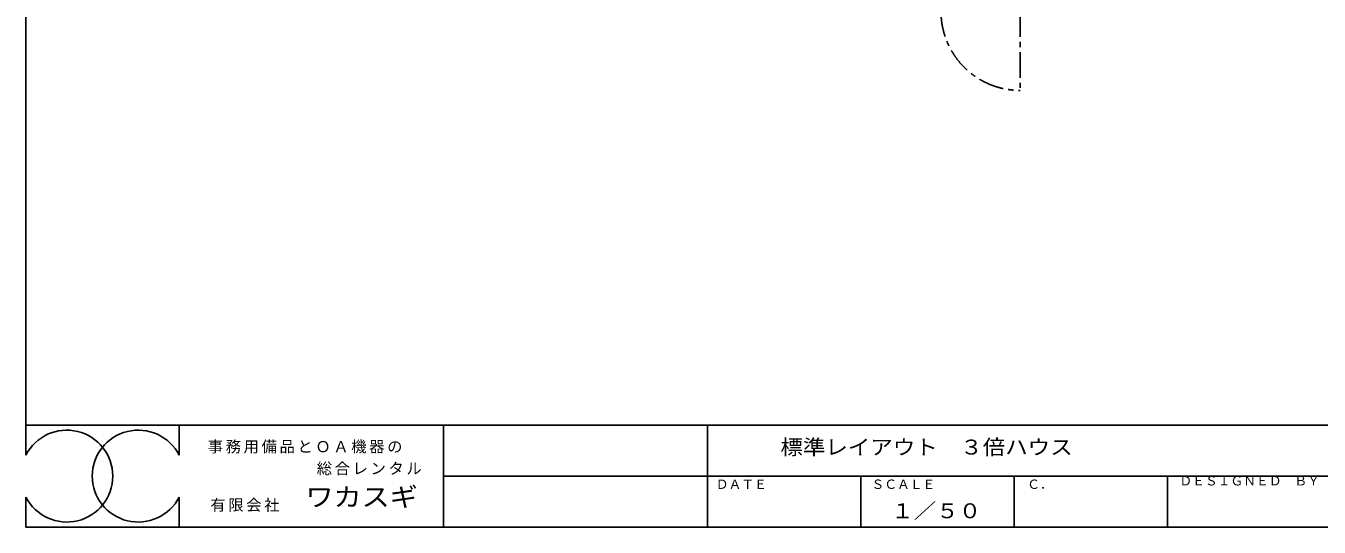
# Model space of a CAD drawing. Units: millimetres, scale not verified. Extents: x -9739 to 9926, y -7081 to 6901.
# Drawn here: x -9739 to 2913, y -7081 to -2171 of the extents above; entities that cross this region are included whole.
import ezdxf
from ezdxf.enums import TextEntityAlignment as Align

# ---------------------------------------------------------------- set-up
doc = ezdxf.new("R2010")
doc.units = ezdxf.units.MM
doc.header["$LTSCALE"] = 50
doc.linetypes.add('CHAIN1', pattern=[8, 5, -1, 1, -1])
doc.layers.add('0-0', color=7, linetype='Continuous', lineweight=25)
doc.layers.add('0-1', color=3, linetype='Continuous', lineweight=35)
doc.layers.add('0-A', color=7, linetype='Continuous')
doc.styles.add('ＭＳ ゴシック', font='')
doc.styles.get('ＭＳ ゴシック').set_extended_font_data('MS Gothic')

msp = doc.modelspace()

# ---------------------------------------------------------------- linework, layer by layer
at = {"layer": '0-0'}
for p, q in [((-9739.2, 6901.34), (-9739.2, -6374.94)), ((-9739.2, -6081.09), (9925.59, -6081.09)), ((-8239.19, -6081.09), (-8239.19, -6374.94)), ((-5654.4, -6081.62), (-5654.4, -7081.09)), ((-3069.6, -6081.62), (-3069.6, -7081.09)), ((-5654.4, -6581.09), (8997.97, -6581.09)), ((-1569.6, -6581.4), (-1569.6, -7081.09)), ((-69.6, -6581.4), (-69.6, -7081.09)), ((1430.4, -6581.4), (1430.4, -7081.09)), ((-9739.2, -6787.25), (-9739.2, -7081.09)), ((-8239.19, -6787.25), (-8239.19, -7081.09)), ((-9739.2, -7081.09), (9922.96, -7081.09))]:
    msp.add_line(p, q, dxfattribs=at)
for centre, start, end in [((-9339.2, -6581.09), 207.26608, 152.73392), ((-8639.2, -6581.09), 27.26604, 332.73396)]:
    msp.add_arc(centre, 450, start, end, dxfattribs=at)
at = {"layer": '0-1', "color": 7, "linetype": 'CHAIN1', "lineweight": 25}
msp.add_line((-12.1, -2028.93), (-12.1, -2802.93), dxfattribs=at)
msp.add_arc((-12.1, -2028.93), 774, 180, 270, dxfattribs=at)

# ---------------------------------------------------------------- texts
at = {"layer": '0-0', "color": 4, "style": 'ＭＳ ゴシック'}
for s, p in [('ＤＥＳＩＧＮＥＤ\u3000ＢＹ', (1546.46, -6700.04)), ('ＤＡＴＥ', (-2989.45, -6733.89)), ('ＳＣＡＬＥ', (-1466.2, -6733.89)), ('Ｃ．', (57.05, -6733.89))]:
    msp.add_text(s, height=91.64, dxfattribs=at).set_placement(p, align=Align.BOTTOM_LEFT)
at = {"layer": '0-0', "color": 3, "style": 'ＭＳ ゴシック', "width": 1.1}
msp.add_text('ワカスギ', height=183.3, dxfattribs=at).set_placement((-7004.67, -6931.57), align=Align.BOTTOM_LEFT)
at = {"layer": '0-0', "style": 'ＭＳ ゴシック', "width": 1.1}
msp.add_text('１／５０', height=146.6, dxfattribs=at).set_placement((-1272.5, -7037.91), align=Align.BOTTOM_LEFT)
at = {"layer": '0-0', "char_height": 110, "attachment_point": 7, "style": 'ＭＳ ゴシック'}
for s, insert in [('\\T1.17;事務用備品とＯＡ機器の', (-7960.11, -6360.01)), ('\\T1.17;総合レンタル', (-6893.77, -6573.28)), ('\\T1.17;有限会社', (-7934.52, -6931.57))]:
    msp.add_mtext(s, dxfattribs=dict(at, insert=insert))
at = {"layer": '0-A', "style": 'ＭＳ ゴシック', "width": 1.1}
msp.add_text('標準レイアウト\u3000３倍ハウス', height=146.6, dxfattribs=at).set_placement((-2357.55, -6414.08), align=Align.BOTTOM_LEFT)

doc.saveas('drawing.dxf')
